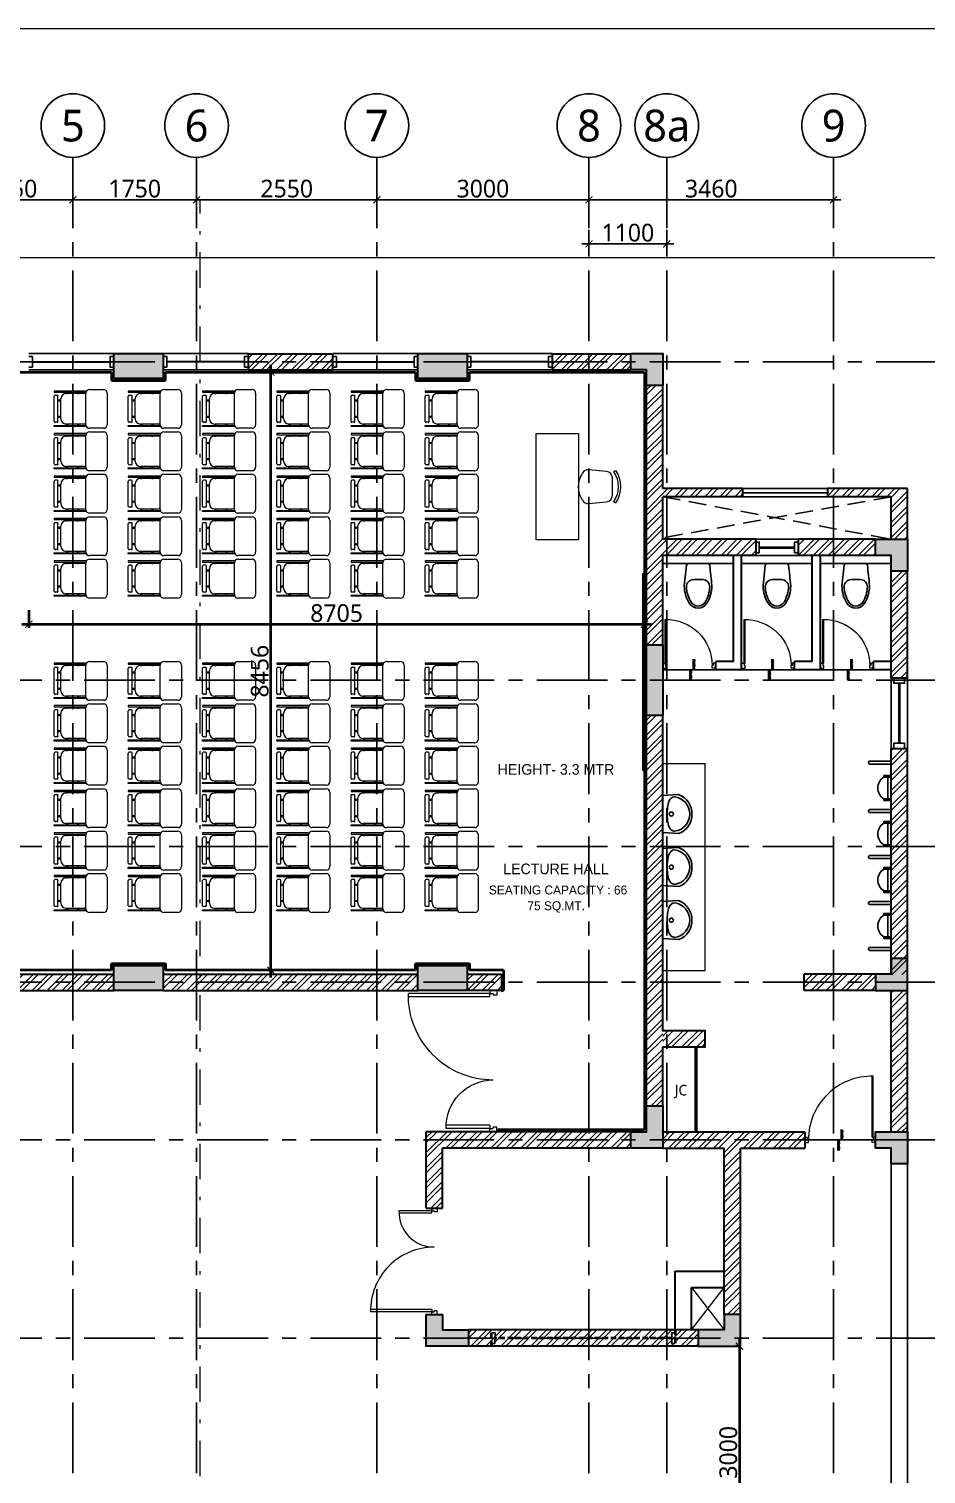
# Model space of a CAD drawing. Header units: millimetres. Extents: x 235412 to 469227, y 103223 to 235913.
# Drawn here: x 264215 to 276905, y 215484 to 235913 of the extents above; entities that cross this region are included whole.
import ezdxf
from ezdxf.enums import TextEntityAlignment as Align

# ---------------------------------------------------------------- set-up
doc = ezdxf.new("R2010")
doc.units = ezdxf.units.MM
doc.header["$MEASUREMENT"] = 0
doc.header["$PDMODE"] = 67
for name, pattern in [('ACAD_ISO05W100', [36, 24, -3, 0, -3, 0, -3, 0, -3]), ('CENTER', [2, 1.25, -0.25, 0.25, -0.25]), ('Dash', [6, 3, -3]), ('Dash dot', [21, 10, -5, 1, -5]), ('DASHED2', [0.375, 0.25, -0.125]), ('HIDDEN', [0.375, 0.25, -0.125])]:
    doc.linetypes.add(name, pattern=pattern)
for name, color, linetype, lineweight in [('A- Ground line', 60, 'Continuous', 40), ('A-Detail Lines', 8, 'Continuous', 25), ('A-Door', 4, 'Continuous', 9), ('A-Wall Sec', 1, 'Continuous', 30), ('Ann_TitleBlock 2', 5, 'Continuous', 25), ('Anno_Tittleblock', 5, 'Continuous', 13), ('column hatch', 12, 'Continuous', 5), ('dim', 251, 'Continuous', 5), ('elevation', 4, 'Continuous', 13), ('FLOOR', 41, 'Continuous', 5), ('S-Concrete', 40, 'Continuous', 30), ('Section lines', 8, 'Continuous', 13), ('TAGS 2', 30, 'Continuous', 9), ('text', 7, 'Continuous', 9)]:
    doc.layers.add(name, color=color, linetype=linetype, lineweight=lineweight)
for name, color, linetype in [('A-Anno-Dims', 7, 'Continuous'), ('A-Anno-Grid Lines', 162, 'Continuous'), ('A-Elevation', 4, 'Continuous'), ('A-Sanitory', 181, 'Continuous'), ('A-Wall Patt', 8, 'Continuous'), ('A-Window', 4, 'Continuous'), ('Anno_Frames', 7, 'Continuous'), ('Anno_Labels', 7, 'Continuous'), ('S-Conc Patt', 9, 'Continuous')]:
    doc.layers.add(name, color=color, linetype=linetype)
for name, color, linetype, lineweight, true_color in [('Acoustic panelling', 7, 'Continuous', 40, 0xe00000), ('frntr', 32, 'Continuous', 9, 0xbd5e00), ('I-Furniture', 32, 'Continuous', 15, 0xbd5e00), ('WALL BOARDS', 7, 'Continuous', 5, 0xe018f7)]:
    doc.layers.add(name, color=color, linetype=linetype, lineweight=lineweight, true_color=true_color)
doc.styles.add('IIITD @ 100', font='trebuc.ttf', dxfattribs={"height": 210})
doc.styles.get("Standard").update_dxf_attribs({"font": 'trebuc.ttf'})
doc.styles.add('TITLE', font='swissel.ttf', dxfattribs={"height": 4.3})
doc.dimstyles.new('IIITD_WD_L @ 100', dxfattribs={"dimscale": 100, "dimtxt": 2.5, "dimasz": 1, "dimexe": 0.5, "dimexo": 0.25, "dimgap": 0.3, "dimtad": 1, "dimdec": 0, "dimrnd": 1, "dimzin": 0, "dimdsep": 46, "dimtxsty": 'Standard', "dimblk": 'ARCHTICK', "dimcen": 0.2, "dimdle": 1, "dimclrd": 8, "dimclre": 9, "dimadec": 0, "dimazin": 0, "dimtfac": 1, "dimtdec": 0, "dimtofl": 0, "dimtmove": 0, "dimatfit": 0, "dimfxl": 2, "dimfxlon": 1, "dimtolj": 1, "dimtzin": 0, "dimlwd": -1, "dimlwe": -1, "dimarcsym": 0})
pattern_1 = [(45, (338444.93, 105597.43), (-106.06602, 106.06602), []), (45, (338515.64, 105597.43), (-106.06602, 106.06602), [])]
pattern_2 = [(45, (-170379.47, 482182.7), (-106.066017, 106.066017), []), (45, (-170308.76, 482182.7), (-106.066017, 106.066017), [])]
pattern_3 = [(45, (-170378.73, 482412.7), (-106.066017, 106.066017), []), (45, (-170308.02, 482412.7), (-106.066017, 106.066017), [])]

# ---------------------------------------------------------------- blocks, each defined once
blk = doc.blocks.new('ABL_Door_S - 750 x 2100-5-3 Second Floor Lvl')
at = {"layer": 'A-Door', "color": 5, "lineweight": 18}
for p, q in [((-375, 37.5), (-325, 37.5)), ((-375, -37.5), (-375, 37.5)), ((-325, 37.5), (-325, -2.5)), ((325, 37.5), (325, -2.5)), ((375, 37.5), (325, 37.5)), ((375, -37.5), (375, 37.5)), ((-375, -37.5), (-340, -37.5)), ((-340, -2.5), (-325, -2.5)), ((-340, -37.5), (-340, -2.5)), ((-340, -37.5), (-340, -652.3)), ((-325, -37.5), (-340, -37.5)), ((-325, -37.5), (-325, -652.5)), ((340, -2.5), (325, -2.5)), ((340, -37.5), (340, -2.5)), ((375, -37.5), (340, -37.5))]:
    blk.add_line(p, q, dxfattribs=at)
at = {"layer": 'A-Door', "lineweight": 18}
blk.add_arc((-325, -2.5), 650, 268.67767, 0, dxfattribs=at)
blk = doc.blocks.new('Big Door Garbage')
at = {"layer": 'A-Door', "color": 5, "lineweight": 18}
for p, q in [((-12550, 128778), (-12500, 128778)), ((-12550, 128703), (-12550, 128778)), ((-12550, 128703), (-12515, 128703)), ((-12515, 128738), (-12500, 128738)), ((-12515, 128703), (-12515, 128738)), ((-12515, 128703), (-12515, 128239)), ((-12480, 128703), (-12515, 128703)), ((-12500, 128778), (-12500, 128738)), ((-12480, 128703), (-12480, 128239)), ((-11120, 128703), (-11085, 128703)), ((-11120, 128703), (-11120, 127838)), ((-11100, 128778), (-11100, 128738)), ((-11050, 128778), (-11100, 128778)), ((-11085, 128738), (-11100, 128738)), ((-11085, 128703), (-11085, 128738)), ((-11050, 128703), (-11085, 128703)), ((-11085, 128703), (-11085, 127838))]:
    blk.add_line(p, q, dxfattribs=at)
blk.add_lwpolyline([(-11050, 128778), (-11050, 128703)], dxfattribs=at)
at = {"layer": 'A-Door', "lineweight": 18}
for centre, radius, start, end in [((-12499, 128738), 499, 268.1474, 0), ((-11101, 128738), 900, 180, 271.0475)]:
    blk.add_arc(centre, radius, start, end, dxfattribs=at)
blk = doc.blocks.new('Toil Hostel1')
at = {"color": 0, "linetype": 'ByBlock'}
blk.add_lwpolyline([(115, -477), (115, 523)], dxfattribs=at)
for points in [[(430, 218), (137, 188, 0.384412), (115, 163), (115, -117, 0.383904), (137, -142, 0.001434), (429, -172, 0.140641), (675, -102, 0.259738), (745, 23, 0.259738), (675, 148, 0.139471)], [(340, 88), (340, -42, 0.422961), (443, -142, 0.13189), (659, -77, 0.259738), (715, 23, 0.259738), (659, 123, 0.13189), (443, 188, 0.422961)]]:
    blk.add_lwpolyline(points, format="xyb", close=True, dxfattribs=at)
blk.add_arc((431, -147), 25, 264.2811, 270.16, dxfattribs=at)
blk = doc.blocks.new('M_Urinal-Wall-3_6-lower gf0')
for p, q in [((-261, 159), (-287, 159)), ((-287, 159), (-287, 57)), ((-287, 57), (69, 57)), ((-261, 159), (-261, 57)), ((43, 104), (-261, 104)), ((-261, 104), (-261, 57)), ((69, 159), (43, 159)), ((43, 159), (43, 57)), ((43, 57), (43, 104)), ((69, 57), (69, 159))]:
    blk.add_line(p, q)
blk.add_arc((-109, 68), 178, 31.0027, 148.9973)
blk = doc.blocks.new('DROP')
at = {"layer": 'A-Detail Lines'}
h = blk.add_hatch(dxfattribs=at)
h.set_pattern_fill('ANSI31', color=256, scale=100, angle=-90, style=0)
h.set_pattern_definition([(45, (-30796.783, -8736.205), (8.838835, -8.838835), [])])
h.paths.add_polyline_path([(-46, 0), (-46, -147), (-75, -147), (-75, 0)])
h.paths.add_polyline_path([(0, 147), (0, 0), (-30, 0), (-30, 147)])
for p, q in [((-46, -147), (-46, 0)), ((0, 0), (0, 148))]:
    blk.add_line(p, q, dxfattribs=at)
blk = doc.blocks.new('win 900')
at = {"layer": 'A-Window', "color": 2, "lineweight": 30}
blk.add_line((430344, -130219), (431444, -130219), dxfattribs=at)
at = {"layer": 'A-Window'}
for points in [[(430294, -130104), (431494, -130104)], [(430294, -130294), (430344, -130294), (430344, -130144), (430294, -130144)], [(430294, -130334), (431494, -130334)], [(431494, -130294), (431444, -130294), (431444, -130144), (431494, -130144)]]:
    blk.add_lwpolyline(points, dxfattribs=at)
blk = doc.blocks.new('Win Ven 600')
at = {"layer": 'A-Window', "color": 2, "lineweight": 40}
blk.add_line((511329, 18865), (511829, 18865), dxfattribs=at)
at = {"layer": 'A-Window'}
for points in [[(511279, 18980), (511879, 18980)], [(511279, 18790), (511329, 18790), (511329, 18940), (511279, 18940)], [(511879, 18790), (511829, 18790), (511829, 18940), (511879, 18940)], [(511279, 18750), (511879, 18750)]]:
    blk.add_lwpolyline(points, dxfattribs=at)
blk = doc.blocks.new('Win 1250')
at = {"layer": 'A-Window', "color": 2, "lineweight": 40}
blk.add_line((510449, 21610), (511299, 21610), dxfattribs=at)
at = {"layer": 'A-Window'}
for points in [[(510374, 21725), (511374, 21725)], [(510374, 21535), (510449, 21535), (510449, 21685), (510374, 21685)], [(511374, 21535), (511299, 21535), (511299, 21685), (511374, 21685)], [(510374, 21495), (511374, 21495)]]:
    blk.add_lwpolyline(points, dxfattribs=at)
blk = doc.blocks.new('ABL_Door_S - 1000 x 2100-11-3 Second Floor Lvl')
at = {"layer": 'A-Door', "color": 5}
for p, q in [((-500, 37.5), (-450, 37.5)), ((-500, -37.5), (-500, 37.5)), ((-450, 37.5), (-450, -2.5)), ((450, 37.5), (450, -2.5)), ((500, 37.5), (450, 37.5)), ((500, -37.5), (500, 37.5)), ((-500, -37.5), (-465, -37.5)), ((-465, -2.5), (-450, -2.5)), ((-465, -37.5), (-465, -2.5)), ((-450, -37.5), (-465, -37.5)), ((465, -2.5), (450, -2.5)), ((465, -37.5), (465, -2.5)), ((500, -37.5), (465, -37.5))]:
    blk.add_line(p, q, dxfattribs=at)
at = {"layer": 'A-Door', "color": 5, "lineweight": 18}
for p, q in [((-465, -37.5), (-465, -902.4)), ((-450, -37.5), (-450, -902.5))]:
    blk.add_line(p, q, dxfattribs=at)
at = {"layer": 'A-Door'}
blk.add_arc((-450, -2.5), 900, 269.04503, 0, dxfattribs=at)
blk = doc.blocks.new('basin13_pl')
for points in [[(-412, -2, -0.32431), (-229, 275, -0.074195), (-226, 276), (0, 262), (0, -262), (-223, -275, -0.082611), (-232, -273, -0.313325), (-412, -2)], [(-382, 1, -0.373947), (-169, 245, -0.252869), (-89, 186, -0.078211), (-63, 1, -0.070813), (-89, -186, -0.2542), (-169, -244, -0.371653), (-382, 1)]]:
    blk.add_lwpolyline(points, format="xyb", close=True)
at = {"lineweight": -2}
blk.add_circle((-122, 1), 28.8, dxfattribs=at)
blk = doc.blocks.new('Sttruct Acad')
at = {"layer": 'S-Conc Patt'}
for points in [[(528104, -130454), (528104, -130104), (528804, -130104), (528804, -130454)], [(532404, -130454), (532404, -130104), (533104, -130104), (533104, -130454)], [(535419, -130104), (535869, -130104), (535869, -130554), (535639, -130554), (535639, -130334), (535419, -130334)], [(539329, -132727), (538879, -132727), (538879, -132957), (539099, -132957), (539099, -133177), (539329, -133177)], [(538879, -138874), (538879, -139104), (539329, -139104), (539329, -138654), (539099, -138654), (539099, -138874)], [(538879, -141334), (538879, -141104), (539329, -141104), (539329, -141554), (539099, -141554), (539099, -141334)]]:
    blk.add_hatch(color=256, dxfattribs=at).paths.add_polyline_path(points)
for points in [[(535639, -134219), (535869, -134219), (535869, -135219), (535639, -135219)], [(528804, -138754), (528804, -139104), (528104, -139104), (528104, -138754)], [(533104, -138754), (533104, -139104), (532404, -139104), (532404, -138754)], [(535419, -141104), (535639, -141104), (535639, -140734), (535869, -140734), (535869, -141334), (535419, -141334)], [(532754, -143684), (532754, -143904), (533124, -143904), (533124, -144134), (532524, -144134), (532524, -143684)], [(536739, -143684), (536739, -143904), (536369, -143904), (536369, -144134), (536969, -144134), (536969, -143684)]]:
    blk.add_hatch(color=256, dxfattribs=at).paths.add_polyline_path(points, flags=17)
at = {"layer": 'S-Concrete'}
for points in [[(528104, -130454), (528104, -130104), (528804, -130104), (528804, -130454)], [(532404, -130454), (532404, -130104), (533104, -130104), (533104, -130454)], [(535639, -134219), (535869, -134219), (535869, -135219), (535639, -135219)], [(528804, -138754), (528804, -139104), (528104, -139104), (528104, -138754)], [(533104, -138754), (533104, -139104), (532404, -139104), (532404, -138754)]]:
    blk.add_lwpolyline(points, close=True, dxfattribs=at)
for points in [[(535419, -130104), (535869, -130104), (535869, -130554), (535639, -130554), (535639, -130334), (535419, -130334), (535419, -130104)], [(538879, -132727), (539329, -132727), (539329, -133177), (539099, -133177), (539099, -132957), (538879, -132957), (538879, -132727)], [(538879, -138874), (538879, -139104), (539329, -139104), (539329, -138654), (539099, -138654), (539099, -138874), (538879, -138874)], [(535419, -141104), (535639, -141104), (535639, -140734), (535869, -140734), (535869, -141334), (535419, -141334), (535419, -141104)], [(538879, -141334), (538879, -141104), (539329, -141104), (539329, -141554), (539099, -141554), (539099, -141334), (538879, -141334)], [(532754, -143684), (532754, -143904), (533124, -143904), (533124, -144134), (532524, -144134), (532524, -143684), (532754, -143684)], [(536739, -143684), (536739, -143904), (536369, -143904), (536369, -144134), (536969, -144134), (536969, -143684), (536739, -143684)]]:
    blk.add_lwpolyline(points, dxfattribs=at)
blk = doc.blocks.new('Upper WINDOW')
at = {"layer": 'A-Window', "color": 2, "linetype": 'DASHED2', "lineweight": 40, "ltscale": 300}
blk.add_line((-18120, 103110), (-18489, 100637), dxfattribs=at)
for points in [[(-18226, 103176), (-17999, 103142)], [(-18383, 100571), (-18610, 100605)]]:
    blk.add_lwpolyline(points, dxfattribs=at)
at = {"layer": 'A-Window'}
for points in [[(-18038, 103148), (-18046, 103099), (-18194, 103121), (-18187, 103171)], [(-18423, 100577), (-18415, 100626), (-18564, 100649), (-18571, 100599)]]:
    blk.add_lwpolyline(points, dxfattribs=at)
blk = doc.blocks.new('chair1')
for p, q in [((527, 224), (556, 243)), ((527, -224), (556, -243))]:
    blk.add_line(p, q)
blk.add_lwpolyline([(58, 204, -0.283804), (155, 253), (416, 230, -0.389031), (510, 127), (510, -127, -0.389031), (416, -230), (155, -253, -0.283804), (58, -204)], format="xyb")
for centre, radius, start, end in [((201, 0), 396, 325.6197, 34.3803), ((201, 0), 430, 325.6197, 34.3803), ((390, 0), 390, 148.3892, 211.6108)]:
    blk.add_arc(centre, radius, start, end)
blk = doc.blocks.new('A$C24EB465D')
at = {"layer": 'I-Furniture'}
for p, q in [((-770, 471), (-770, 456)), ((-320, 471), (-770, 471)), ((-770, 456), (-320, 456)), ((-727, 411), (-757, 411)), ((-598, 437), (-598, 456)), ((-598, 456), (-581, 456)), ((-320, 437), (-598, 437)), ((-598, 437), (-581, 437)), ((-581, 437), (-581, 456)), ((-440, 437), (-440, 456)), ((-440, 456), (-425, 456)), ((-440, 437), (-425, 437)), ((-425, 437), (-425, 456)), ((-320, -3), (-320, 445)), ((-269, 496), (-70, 496)), ((-20, 445), (-20, -3)), ((-770, 43), (-770, 399)), ((-715, 43), (-715, 399)), ((-674, 342), (-715, 342)), ((-674, 329), (-715, 329)), ((-674, 82), (-674, 361)), ((-727, 31), (-757, 31)), ((-674, 113), (-715, 113)), ((-674, 101), (-715, 101)), ((-674, 101), (-674, 113)), ((-345, 5), (-598, 5)), ((-598, 5), (-598, -14)), ((-598, 5), (-581, 5)), ((-581, 5), (-581, -14)), ((-440, 5), (-440, -14)), ((-440, 5), (-425, 5)), ((-425, 5), (-425, -14)), ((-770, -29), (-770, -14)), ((-770, -14), (-320, -14)), ((-320, -29), (-770, -29)), ((-598, -14), (-581, -14)), ((-440, -14), (-425, -14)), ((-70, -54), (-269, -54))]:
    blk.add_line(p, q, dxfattribs=at)
for centre, radius, start, end in [((-757, 399), 12.7, 90, 180), ((-727, 399), 12.7, 0, 90), ((-598, 361), 76.2, 90, 180), ((-269, 445), 50.8, 90, 180), ((-70, 445), 50.8, 0, 90), ((-757, 43), 12.7, 180, 270), ((-727, 43), 12.7, 270, 0), ((-598, 82), 76.2, 180, 270), ((-345, 31), 25.4, 270, 0), ((-269, -3), 50.8, 180, 270), ((-70, -3), 50.8, 270, 0)]:
    blk.add_arc(centre, radius, start, end, dxfattribs=at)
blk = doc.blocks.new('IIITD WD A1- L Format Library')
at = {"layer": 'Anno_Tittleblock', "color": 5}
blk.add_lwpolyline([(0, -7.57), (775, -7.57), (775, 573.91), (0, 573.91)], close=True, dxfattribs=at)
at = {"style": 'TITLE'}
for tag, p, height in [('PROJECT NAME 1', (779.17, 137.4), 2.98), ('PROJECT NAME 2', (779.17, 132.23), 2.98), ('PROJECT_NAME_3', (779.17, 127.37), 2.98), ('1:100@A1', (818.06, 91.92), 2.25), ('A-2.03', (844.81, 84.28), 4), ('03.04.11', (821.96, 84.64), 2.25), ('A', (858.85, 75.94), 3.66), ('AC', (827.5, 76.14), 2.25)]:
    blk.add_attdef(tag, p, '', height=height, dxfattribs=at)
for p in [(780.3, 113.01), (780.3, 106.37)]:
    blk.add_attdef('FIRST FLOOR PLAN', text='', height=3.39, dxfattribs=at).set_placement(p, align=Align.TOP_LEFT)
blk = doc.blocks.new('Grid Head')
blk.add_circle((0, 0), 3)
at = {"layer": 'Anno_Labels'}
blk.add_attdef('GRID_NAME', text='', height=3, dxfattribs=at).set_placement((0, 0), align=Align.MIDDLE_CENTER)
blk = doc.blocks.new('_ArchTick')
at = {"color": 0, "linetype": 'ByBlock', "const_width": 0.15}
blk.add_lwpolyline([(-0.5, -0.5), (0.5, 0.5)], dxfattribs=at)
blk = doc.blocks.new('*D28')
at = {"layer": 'A-Anno-Dims', "color": 9, "transparency": 16777216}
for p, q in [((6650, 2490), (6650, 2240)), ((8400, 2490), (8400, 2240))]:
    blk.add_line(p, q, dxfattribs=at)
at = {"layer": 'A-Anno-Dims', "color": 8, "transparency": 16777216}
blk.add_line((6550, 2290), (8500, 2290), dxfattribs=at)
at = {"layer": 'Defpoints', "color": 0, "transparency": 16777216}
for p in [(6650, 2790), (8400, 2790), (8400, 2290)]:
    blk.add_point(p, dxfattribs=at)
at = {"layer": 'A-Anno-Dims', "color": 8, "transparency": 16777216, "xscale": 100, "yscale": 100, "zscale": 100, "rotation": 180}
blk.add_blockref('_ArchTick', (6650, 2290), dxfattribs=at)
at = {"layer": 'A-Anno-Dims', "color": 8, "transparency": 16777216, "xscale": 100, "yscale": 100, "zscale": 100}
blk.add_blockref('_ArchTick', (8400, 2290), dxfattribs=at)
at = {"layer": 'A-Anno-Dims', "color": 0, "transparency": 16777216, "insert": (7525, 2447), "char_height": 250, "attachment_point": 5}
blk.add_mtext('\\A1;1750', dxfattribs=at)
blk = doc.blocks.new('*D29')
at = {"layer": 'A-Anno-Dims', "color": 9, "transparency": 16777216}
for p, q in [((8400, 2490), (8400, 2240)), ((10150, 2490), (10150, 2240))]:
    blk.add_line(p, q, dxfattribs=at)
at = {"layer": 'A-Anno-Dims', "color": 8, "transparency": 16777216}
blk.add_line((8300, 2290), (10250, 2290), dxfattribs=at)
at = {"layer": 'Defpoints', "color": 0, "transparency": 16777216}
for p in [(8400, 2790), (10150, 2790), (10150, 2290)]:
    blk.add_point(p, dxfattribs=at)
at = {"layer": 'A-Anno-Dims', "color": 8, "transparency": 16777216, "xscale": 100, "yscale": 100, "zscale": 100, "rotation": 180}
blk.add_blockref('_ArchTick', (8400, 2290), dxfattribs=at)
at = {"layer": 'A-Anno-Dims', "color": 8, "transparency": 16777216, "xscale": 100, "yscale": 100, "zscale": 100}
blk.add_blockref('_ArchTick', (10150, 2290), dxfattribs=at)
at = {"layer": 'A-Anno-Dims', "color": 0, "transparency": 16777216, "insert": (9275, 2447), "char_height": 250, "attachment_point": 5}
blk.add_mtext('\\A1;1750', dxfattribs=at)
blk = doc.blocks.new('*D30')
at = {"layer": 'A-Anno-Dims', "color": 9, "transparency": 16777216}
for p, q in [((10150, 2490), (10150, 2240)), ((12700, 2490), (12700, 2240))]:
    blk.add_line(p, q, dxfattribs=at)
at = {"layer": 'A-Anno-Dims', "color": 8, "transparency": 16777216}
blk.add_line((10050, 2290), (12800, 2290), dxfattribs=at)
at = {"layer": 'Defpoints', "color": 0, "transparency": 16777216}
for p in [(10150, 2790), (12700, 2790), (12700, 2290)]:
    blk.add_point(p, dxfattribs=at)
at = {"layer": 'A-Anno-Dims', "color": 8, "transparency": 16777216, "xscale": 100, "yscale": 100, "zscale": 100, "rotation": 180}
blk.add_blockref('_ArchTick', (10150, 2290), dxfattribs=at)
at = {"layer": 'A-Anno-Dims', "color": 8, "transparency": 16777216, "xscale": 100, "yscale": 100, "zscale": 100}
blk.add_blockref('_ArchTick', (12700, 2290), dxfattribs=at)
at = {"layer": 'A-Anno-Dims', "color": 0, "transparency": 16777216, "insert": (11425, 2447), "char_height": 250, "attachment_point": 5}
blk.add_mtext('\\A1;2550', dxfattribs=at)
blk = doc.blocks.new('*D31')
at = {"layer": 'A-Anno-Dims', "color": 9, "transparency": 16777216}
for p, q in [((12700, 2490), (12700, 2240)), ((15700, 2490), (15700, 2240))]:
    blk.add_line(p, q, dxfattribs=at)
at = {"layer": 'A-Anno-Dims', "color": 8, "transparency": 16777216}
blk.add_line((12600, 2290), (15800, 2290), dxfattribs=at)
at = {"layer": 'Defpoints', "color": 0, "transparency": 16777216}
for p in [(12700, 2790), (15700, 2790), (15700, 2290)]:
    blk.add_point(p, dxfattribs=at)
at = {"layer": 'A-Anno-Dims', "color": 8, "transparency": 16777216, "xscale": 100, "yscale": 100, "zscale": 100, "rotation": 180}
blk.add_blockref('_ArchTick', (12700, 2290), dxfattribs=at)
at = {"layer": 'A-Anno-Dims', "color": 8, "transparency": 16777216, "xscale": 100, "yscale": 100, "zscale": 100}
blk.add_blockref('_ArchTick', (15700, 2290), dxfattribs=at)
at = {"layer": 'A-Anno-Dims', "color": 0, "transparency": 16777216, "insert": (14200, 2447), "char_height": 250, "attachment_point": 5}
blk.add_mtext('\\A1;3000', dxfattribs=at)
blk = doc.blocks.new('*D32')
at = {"layer": 'A-Anno-Dims', "color": 9, "transparency": 16777216}
for p, q in [((15700, 1867), (15700, 1617)), ((16800, 1867), (16800, 1617))]:
    blk.add_line(p, q, dxfattribs=at)
at = {"layer": 'A-Anno-Dims', "color": 8, "transparency": 16777216}
blk.add_line((15600, 1667), (16900, 1667), dxfattribs=at)
at = {"layer": 'Defpoints', "color": 0, "transparency": 16777216}
for p in [(15700, 2167), (16800, 2167), (16800, 1667)]:
    blk.add_point(p, dxfattribs=at)
at = {"layer": 'A-Anno-Dims', "color": 8, "transparency": 16777216, "xscale": 100, "yscale": 100, "zscale": 100, "rotation": 180}
blk.add_blockref('_ArchTick', (15700, 1667), dxfattribs=at)
at = {"layer": 'A-Anno-Dims', "color": 8, "transparency": 16777216, "xscale": 100, "yscale": 100, "zscale": 100}
blk.add_blockref('_ArchTick', (16800, 1667), dxfattribs=at)
at = {"layer": 'A-Anno-Dims', "color": 0, "transparency": 16777216, "insert": (16250, 1824), "char_height": 250, "attachment_point": 5}
blk.add_mtext('\\A1;1100', dxfattribs=at)
blk = doc.blocks.new('*D33')
at = {"layer": 'A-Anno-Dims', "color": 9, "transparency": 16777216}
for p, q in [((15700, 2490), (15700, 2240)), ((19160, 2490), (19160, 2240))]:
    blk.add_line(p, q, dxfattribs=at)
at = {"layer": 'A-Anno-Dims', "color": 8, "transparency": 16777216}
blk.add_line((15600, 2290), (19260, 2290), dxfattribs=at)
at = {"layer": 'Defpoints', "color": 0, "transparency": 16777216}
for p in [(15700, 2890), (19160, 2790), (19160, 2290)]:
    blk.add_point(p, dxfattribs=at)
at = {"layer": 'A-Anno-Dims', "color": 8, "transparency": 16777216, "xscale": 100, "yscale": 100, "zscale": 100, "rotation": 180}
blk.add_blockref('_ArchTick', (15700, 2290), dxfattribs=at)
at = {"layer": 'A-Anno-Dims', "color": 8, "transparency": 16777216, "xscale": 100, "yscale": 100, "zscale": 100}
blk.add_blockref('_ArchTick', (19160, 2290), dxfattribs=at)
at = {"layer": 'A-Anno-Dims', "color": 0, "transparency": 16777216, "insert": (17430, 2447), "char_height": 250, "attachment_point": 5}
blk.add_mtext('\\A1;3460', dxfattribs=at)
blk = doc.blocks.new('*D65')
at = {"layer": 'A- Ground line', "color": 9, "transparency": 16777216}
for p, q in [((264215, 227697), (264215, 227447)), ((272920, 227697), (272920, 227447))]:
    blk.add_line(p, q, dxfattribs=at)
at = {"layer": 'A- Ground line', "color": 8, "transparency": 16777216}
blk.add_line((264115, 227497), (273020, 227497), dxfattribs=at)
at = {"layer": 'Defpoints', "color": 0, "transparency": 16777216}
for p in [(264215, 231062), (272920, 231062), (272920, 227497)]:
    blk.add_point(p, dxfattribs=at)
at = {"layer": 'A- Ground line', "color": 8, "transparency": 16777216, "xscale": 100, "yscale": 100, "zscale": 100, "rotation": 180}
blk.add_blockref('_ArchTick', (264215, 227497), dxfattribs=at)
at = {"layer": 'A- Ground line', "color": 8, "transparency": 16777216, "xscale": 100, "yscale": 100, "zscale": 100}
blk.add_blockref('_ArchTick', (272920, 227497), dxfattribs=at)
at = {"layer": 'A- Ground line', "color": 0, "transparency": 16777216, "insert": (268567, 227654), "char_height": 250, "attachment_point": 5}
blk.add_mtext('\\A1;8705', dxfattribs=at)
blk = doc.blocks.new('_Open90')
at = {"color": 0, "linetype": 'ByBlock', "lineweight": -2}
for p, q in [((0, 0), (-1, 0)), ((-0.5, 0.5), (0, 0)), ((0, 0), (-0.5, -0.5))]:
    blk.add_line(p, q, dxfattribs=at)
blk = doc.blocks.new('*D66')
at = {"layer": 'A- Ground line', "color": 9, "transparency": 16777216}
for p, q in [((267839, 231062), (267589, 231062)), ((267839, 222606), (267589, 222606))]:
    blk.add_line(p, q, dxfattribs=at)
at = {"layer": 'A- Ground line', "color": 8, "transparency": 16777216}
blk.add_line((267639, 222506), (267639, 231162), dxfattribs=at)
at = {"layer": 'Defpoints', "color": 0, "transparency": 16777216}
for p in [(267639, 231062), (269685, 231062), (269685, 222606)]:
    blk.add_point(p, dxfattribs=at)
at = {"layer": 'A- Ground line', "color": 8, "transparency": 16777216, "xscale": 100, "yscale": 100, "zscale": 100}
for p, rotation in [((267639, 231062), 90), ((267639, 222606), 270)]:
    blk.add_blockref('_ArchTick', p, dxfattribs=dict(at, rotation=rotation))
at = {"layer": 'A- Ground line', "color": 0, "transparency": 16777216, "insert": (267481, 226834), "char_height": 250, "attachment_point": 5, "rotation": 90}
blk.add_mtext('\\A1;8456', dxfattribs=at)
blk = doc.blocks.new('*D74')
at = {"layer": 'A- Ground line', "color": 8}
blk.add_line((274266, 217392), (274266, 214192), dxfattribs=at)
at = {"layer": 'A- Ground line', "color": 9}
for p, q in [((274266, 217292), (274216, 217292)), ((274297, 214292), (274216, 214292))]:
    blk.add_line(p, q, dxfattribs=at)
at = {"layer": 'Defpoints', "color": 0}
for p in [(274280, 217292), (274266, 214292), (274322, 214292)]:
    blk.add_point(p, dxfattribs=at)
at = {"layer": 'A- Ground line', "color": 8, "xscale": 100, "yscale": 100, "zscale": 100}
for p, rotation in [((274266, 217292), 90), ((274266, 214292), 270)]:
    blk.add_blockref('_ArchTick', p, dxfattribs=dict(at, rotation=rotation))
at = {"layer": 'A- Ground line', "color": 0, "insert": (274108, 215792), "char_height": 250, "attachment_point": 5, "rotation": 90}
blk.add_mtext('\\A1;3000', dxfattribs=at)
blk = doc.blocks.new('Grid Academic Lecture')
at = {"layer": 'A-Anno-Grid Lines', "linetype": 'CENTER', "ltscale": 800}
for p, q in [((8400, 2889.7), (8400, -36150.1)), ((10150, 2889.7), (10150, -36150.1)), ((12700, 2889.7), (12700, -36150.1)), ((15700, 2889.7), (15700, -36150.1)), ((16800, 2889.7), (16800, -36150.1)), ((19160, 2889.7), (19160, -36150.1)), ((-10639.7, 0), (21940.1, 0)), ((-10639.7, -4500), (21940.1, -4500)), ((-10639.7, -6850), (21940.1, -6850)), ((-10639.7, -8770), (21940.1, -8770)), ((-10639.7, -11000), (21940.1, -11000)), ((-10639.7, -13800), (21940.1, -13800))]:
    blk.add_line(p, q, dxfattribs=at)
at = {"layer": 'Anno_Frames'}
for p, q in [((8400, 2439.7), (8400, 2889.7)), ((10150, 2439.7), (10150, 2889.7)), ((12700, 2439.7), (12700, 2889.7)), ((15700, 2439.7), (15700, 2889.7)), ((16800, 2439.7), (16800, 2889.7)), ((19160, 2439.7), (19160, 2889.7))]:
    blk.add_line(p, q, dxfattribs=at)
ref = blk.add_blockref('Grid Head', (8400, 3339.7), dxfattribs=dict(at, xscale=150, yscale=150, zscale=150))
ref.add_attrib('GRID_NAME', '5', dxfattribs={"layer": '0', "height": 450}).set_placement((8400, 3339.7), align=Align.MIDDLE_CENTER)
ref = blk.add_blockref('Grid Head', (10150, 3339.7), dxfattribs=dict(at, xscale=150, yscale=150, zscale=150))
ref.add_attrib('GRID_NAME', '6', dxfattribs={"layer": '0', "height": 450}).set_placement((10150, 3339.7), align=Align.MIDDLE_CENTER)
ref = blk.add_blockref('Grid Head', (12700, 3339.7), dxfattribs=dict(at, xscale=150, yscale=150, zscale=150))
ref.add_attrib('GRID_NAME', '7', dxfattribs={"layer": '0', "height": 450}).set_placement((12700, 3339.7), align=Align.MIDDLE_CENTER)
ref = blk.add_blockref('Grid Head', (15700, 3339.7), dxfattribs=dict(at, xscale=150, yscale=150, zscale=150))
ref.add_attrib('GRID_NAME', '8', dxfattribs={"layer": '0', "height": 450}).set_placement((15700, 3339.7), align=Align.MIDDLE_CENTER)
ref = blk.add_blockref('Grid Head', (16800, 3339.7), dxfattribs=dict(at, xscale=150, yscale=150, zscale=150))
ref.add_attrib('GRID_NAME', '8a', dxfattribs={"layer": '0', "height": 450}).set_placement((16800, 3339.7), align=Align.MIDDLE_CENTER)
ref = blk.add_blockref('Grid Head', (19160, 3339.7), dxfattribs=dict(at, xscale=150, yscale=150, zscale=150))
ref.add_attrib('GRID_NAME', '9', dxfattribs={"layer": '0', "height": 450}).set_placement((19160, 3339.7), align=Align.MIDDLE_CENTER)
at = {"layer": 'A-Anno-Dims'}
for base, p1, p2, picture, middle in [((19160, 2289.7), (15700, 2889.7), (19160, 2789.7), '*D33', (17430, 2447.3)), ((8400, 2289.7), (6650, 2789.7), (8400, 2789.7), '*D28', (7525, 2446.9)), ((10150, 2289.7), (8400, 2789.7), (10150, 2789.7), '*D29', (9275, 2446.9)), ((12700, 2289.7), (10150, 2789.7), (12700, 2789.7), '*D30', (11425, 2446.9)), ((15700, 2289.7), (12700, 2789.7), (15700, 2789.7), '*D31', (14200, 2446.9)), ((16800, 1666.8), (15700, 2166.8), (16800, 2166.8), '*D32', (16250, 1824))]:
    dim = blk.add_linear_dim(base=base, p1=p1, p2=p2, dimstyle='IIITD_WD_L @ 100', override={"dimtmove": 1}, dxfattribs=at)
    dim.commit()
    dim.dimension.update_dxf_attribs({"geometry": picture, "text_midpoint": middle})

msp = doc.modelspace()

# ---------------------------------------------------------------- hatches: boundary and pattern name
at = {"layer": 'A-Wall Patt'}
h = msp.add_hatch(dxfattribs=at)
h.set_pattern_fill('ANSI32', color=256, scale=400, style=0)
h.set_pattern_definition(pattern_1)
h.paths.add_polyline_path([(267314.9, 231322.1), (267314.9, 231092.1), (268514.9, 231092.1), (268514.9, 231322.1)])
h = msp.add_hatch(dxfattribs=at)
h.set_pattern_fill('ANSI32', color=256, scale=400, style=0)
h.set_pattern_definition(pattern_1)
h.paths.add_polyline_path([(271614.9, 231322.1), (271614.9, 231092.1), (272729.9, 231092.1), (272729.9, 231322.1)])
h = msp.add_hatch(dxfattribs=at)
h.set_pattern_fill('ANSI32', color=256, scale=400, style=0)
h.set_pattern_definition(pattern_1)
h.paths.add_polyline_path([(274494.9, 228469.5), (274494.9, 228699.5), (273179.9, 228699.5), (273179.9, 229299.5), (274309.9, 229299.5), (274309.9, 229414.5), (273179.9, 229414.5), (273179.9, 230872.1), (272949.9, 230872.1), (272949.9, 227207.1), (273179.9, 227207.1), (273179.9, 228469.5)])
h = msp.add_hatch(dxfattribs=at)
h.set_pattern_fill('ANSI32', color=256, scale=400, style=0)
h.set_pattern_definition(pattern_2)
h.paths.add_polyline_path([(275509.9, 229414.5), (275509.9, 229299.5), (276409.9, 229299.5), (276409.9, 229414.5)])
h = msp.add_hatch(dxfattribs=at)
h.set_pattern_fill('ANSI32', color=256, scale=400, style=0)
h.set_pattern_definition(pattern_2)
h.paths.add_polyline_path([(276409.9, 228699.5), (276639.9, 228699.5), (276639.9, 229414.5), (276412.1, 229414.5), (276409.9, 229184.5)])
h = msp.add_hatch(dxfattribs=at)
h.set_pattern_fill('ANSI32', color=256, scale=400, style=0)
h.set_pattern_definition(pattern_2)
h.paths.add_polyline_path([(275094.9, 228699.5), (275094.9, 228469.5), (276189.9, 228469.5), (276189.9, 228699.5)])
h = msp.add_hatch(dxfattribs=at)
h.set_pattern_fill('ANSI32', color=256, scale=400, style=0)
h.set_pattern_definition([(45, (301291.65, 105597.43), (-106.06602, 106.06602), []), (45, (301362.36, 105597.43), (-106.06602, 106.06602), [])])
h.paths.add_polyline_path([(275707.5, 228469.5), (275824.9, 228469.5), (276189.9, 228469.5)])
h = msp.add_hatch(dxfattribs=at)
h.set_pattern_fill('ANSI32', color=256, scale=400, style=0)
h.set_pattern_definition(pattern_2)
h.paths.add_polyline_path([(276409.9, 226739.5), (276639.9, 226739.5), (276639.9, 228249.5), (276409.9, 228249.5), (276409.9, 227951.1)])
h = msp.add_hatch(dxfattribs=at)
h.set_pattern_fill('ANSI32', color=256, scale=400, style=0)
h.set_pattern_definition(pattern_1)
h.paths.add_polyline_path([(272949.9, 220692.1), (273179.9, 220692.1), (273179.9, 226207.1), (272949.9, 226207.1)])
h = msp.add_hatch(dxfattribs=at)
h.set_pattern_fill('ANSI32', color=256, scale=400, style=0)
h.set_pattern_definition(pattern_1)
h.paths.add_polyline_path([(276639.9, 225739.5), (276409.9, 225739.5), (276409.9, 222322.1), (276409.9, 222322.1), (276409.9, 222542.1), (276639.9, 222542.1)])
h = msp.add_hatch(dxfattribs=at)
h.set_pattern_fill('ANSI32', color=256, scale=400, style=0)
h.set_pattern_definition(pattern_3)
h.paths.add_polyline_path([(265415.7, 222552.1), (261815.7, 222552.1), (261815.7, 222322.1), (265415.7, 222322.1)])
h = msp.add_hatch(dxfattribs=at)
h.set_pattern_fill('ANSI32', color=256, scale=400, style=0)
h.set_pattern_definition([(45, (275383.19, 229564.12), (-106.066, 106.066), []), (45, (275453.9, 229564.12), (-106.066, 106.066), [])])
h.paths.add_polyline_path([(269715.7, 222322.1), (269715.7, 222552.1), (266115.7, 222552.1), (266115.7, 222322.1)])
h = msp.add_hatch(dxfattribs=at)
h.set_pattern_fill('ANSI32', color=256, scale=400, style=0)
h.set_pattern_definition(pattern_3)
h.paths.add_polyline_path([(270414.9, 222322.1), (270899.9, 222322.1), (270899.9, 222552.1), (270415.7, 222552.1)])
h = msp.add_hatch(dxfattribs=at)
h.set_pattern_fill('ANSI32', color=256, scale=400, style=0)
h.set_pattern_definition(pattern_1)
h.paths.add_polyline_path([(276189.9, 222552.1), (276409.9, 222552.1), (275179.9, 222552.1), (275179.9, 222322.1), (276189.9, 222322.1)])
h = msp.add_hatch(dxfattribs=at)
h.set_pattern_fill('ANSI32', color=256, scale=400, style=0)
h.set_pattern_definition(pattern_2)
h.paths.add_polyline_path([(276639.9, 222322.1), (276414.9, 222322.1), (276409.9, 220322.1), (276639.9, 220322.1)])
h = msp.add_hatch(dxfattribs=at)
h.set_pattern_fill('ANSI32', color=256, scale=400, style=0)
h.set_pattern_definition(pattern_2)
h.paths.add_polyline_path([(273779.9, 221752.1), (273179.9, 221752.1), (273179.9, 221522.1), (273779.9, 221522.1)])
h = msp.add_hatch(dxfattribs=at)
h.set_pattern_fill('ANSI32', color=256, scale=400, style=0)
h.set_pattern_definition(pattern_2)
h.paths.add_polyline_path([(272729.9, 220322.1), (269834.9, 220322.1), (269834.9, 219242.1), (270064.9, 219242.1), (270064.9, 220092.1), (272729.9, 220092.1)])
h = msp.add_hatch(dxfattribs=at)
h.set_pattern_fill('ANSI32', color=256, scale=400, style=0)
h.set_pattern_definition(pattern_1)
h.paths.add_polyline_path([(274279.9, 217742.1), (274279.9, 217522.1), (274279.9, 220092.1), (275189.9, 220092), (275189.9, 220322), (273179.9, 220322.1), (273179.9, 220092.1), (274049.9, 220092.1), (274049.9, 217742.1)])
h = msp.add_hatch(dxfattribs=at)
h.set_pattern_fill('ANSI32', color=256, scale=400, style=0)
h.set_pattern_definition(pattern_1)
h.paths.add_polyline_path([(270434.9, 217292.1), (270294.9, 217292.1), (270294.9, 217292.1), (273819.9, 217292.1), (273819.9, 217292.1), (273679.9, 217292.1), (273679.9, 217522.1), (270434.9, 217522.1)])
at = {"layer": 'WALL BOARDS'}
msp.add_hatch(color=256, dxfattribs=at).paths.add_polyline_path([(272949.9, 225429.4), (272899.9, 225429.4), (272899.9, 228214.8), (272949.9, 228214.8)])

# ---------------------------------------------------------------- linework, layer by layer
at = {"layer": 'A-Detail Lines', "linetype": 'HIDDEN', "ltscale": 1000}
for p, q in [((276409.9, 229299.5), (273179.9, 228719.5)), ((273179.9, 229299.5), (276409.9, 228699.5))]:
    msp.add_line(p, q, dxfattribs=at)
at = {"layer": 'A-Detail Lines'}
for p, q in [((273179.9, 226854.5), (273929.9, 226854.5)), ((274294.9, 226854.5), (275044.9, 226854.5)), ((275409.9, 226854.5), (276159.9, 226854.5)), ((275189.9, 220207), (276189.9, 220207))]:
    msp.add_line(p, q, dxfattribs=at)
at = {"layer": 'A-Elevation'}
for p, q in [((274309.9, 229414.5), (275509.9, 229414.5)), ((275509.9, 229357), (274309.9, 229357)), ((274309.9, 229299.5), (275509.9, 229299.5))]:
    msp.add_line(p, q, dxfattribs=at)
for points in [[(276409.9, 214339), (276409.9, 220092.1)], [(276639.9, 220092.1), (276639.9, 214062.1)]]:
    msp.add_lwpolyline(points, dxfattribs=at)
at = {"layer": 'A-Sanitory', "ltscale": 0.5}
for p, q in [((276409.9, 225561.5), (276109.9, 225561.5)), ((276409.9, 225521.5), (276109.9, 225521.5)), ((276409.9, 224876.9), (276109.9, 224876.9)), ((276409.9, 224836.9), (276109.9, 224836.9)), ((276409.9, 224226.9), (276109.9, 224226.9)), ((276409.9, 224186.9), (276109.9, 224186.9)), ((276409.9, 223576.9), (276109.9, 223576.9)), ((276409.9, 223536.9), (276109.9, 223536.9)), ((276409.9, 222926.9), (276109.9, 222926.9)), ((276409.9, 222886.9), (276109.9, 222886.9)), ((273639, 220322.1), (273639, 221522.1)), ((273664, 220322.1), (273664, 221522.1))]:
    msp.add_line(p, q, dxfattribs=at)
for centre in [(276109.9, 225541.5), (276109.9, 224856.9), (276109.9, 224206.9), (276109.9, 223556.9), (276109.9, 222906.9)]:
    msp.add_arc(centre, 20, 90, 270, dxfattribs=at)
at = {"layer": 'A-Wall Sec'}
for p, q in [((267314.9, 231322.1), (268514.9, 231322.1)), ((271614.9, 231322.1), (272729.9, 231322.1)), ((267314.9, 231092.1), (268514.9, 231092.1)), ((271614.9, 231092.1), (272729.9, 231092.1)), ((272949.9, 227207.1), (272949.9, 230872.1)), ((273179.9, 229414.5), (273179.9, 230872.1)), ((274309.9, 229414.5), (273179.9, 229414.5)), ((274309.9, 229414.5), (274309.9, 229299.5)), ((276639.9, 229414.5), (275509.9, 229414.5)), ((275509.9, 229414.5), (275509.9, 229299.5)), ((276639.9, 228699.5), (276639.9, 229414.5)), ((273179.9, 228699.5), (273179.9, 229299.5)), ((274309.9, 229299.5), (273179.9, 229299.5)), ((276409.9, 229299.5), (275509.9, 229299.5)), ((276409.9, 228699.5), (276409.9, 229299.5)), ((274494.9, 228699.5), (273179.9, 228699.5)), ((274494.9, 228699.5), (274494.9, 228469.5)), ((276189.9, 228699.5), (275094.9, 228699.5)), ((275094.9, 228699.5), (275094.9, 228469.5)), ((273179.9, 227207.1), (273179.9, 228469.5)), ((274494.9, 228469.5), (273179.9, 228469.5)), ((274179.9, 226969.5), (274179.9, 228469.5)), ((274294.9, 226854.5), (274294.9, 228469.5)), ((276190, 228469.5), (275094.9, 228469.5)), ((275294.9, 226969.5), (275294.9, 228469.5)), ((275409.9, 226854.5), (275409.9, 228469.5)), ((276409.9, 226739.5), (276409.9, 228249.5)), ((276639.9, 226739.5), (276639.9, 228249.5)), ((273929.9, 226854.5), (273929.9, 226969.5)), ((274179.9, 226969.5), (273929.9, 226969.5)), ((275294.9, 226969.5), (275044.9, 226969.5)), ((275044.9, 226854.5), (275044.9, 226969.5)), ((276159.9, 226854.5), (276159.9, 226969.5)), ((276409.9, 226969.5), (276159.9, 226969.5)), ((274294.9, 226854.5), (273929.9, 226854.5)), ((275409.9, 226854.5), (275044.9, 226854.5)), ((276409.9, 226854.5), (276159.9, 226854.5)), ((276409.9, 226739.5), (276639.9, 226739.5)), ((272949.9, 220692.1), (272949.9, 226207.1)), ((276409.9, 222542.1), (276409.9, 225739.5)), ((276409.9, 225739.5), (276639.9, 225739.5)), ((276639.9, 222542.1), (276639.9, 225739.5)), ((261815.7, 222552.1), (265415.7, 222552.1)), ((266115.7, 222552.1), (269715.7, 222552.1)), ((270415.7, 222552.1), (270899.9, 222552.1)), ((270899.9, 222552.1), (270899.9, 222322.1)), ((275179.9, 222322.1), (275179.9, 222552.1)), ((276189.9, 222552.1), (275179.9, 222552.1)), ((261815.7, 222322.1), (265415.7, 222322.1)), ((266115.7, 222322.1), (269715.7, 222322.1)), ((270899.9, 222322.1), (270414.9, 222322.1)), ((276189.9, 222322.1), (275179.9, 222322.1)), ((276409.9, 220322.1), (276409.9, 222322.1)), ((276639.9, 220322.1), (276639.9, 222322.1)), ((272729.9, 220322.1), (269834.9, 220322.1)), ((269834.9, 219242.1), (269834.9, 220322.1)), ((273179.9, 220322.1), (275189.9, 220322)), ((275189.9, 220322), (275189.9, 220092)), ((272729.9, 220092.1), (270064.9, 220092.1)), ((270064.9, 219242.1), (270064.9, 220092.1)), ((273179.9, 220092.1), (274049.9, 220092.1)), ((274049.9, 217742.1), (274049.9, 220092.1)), ((274279.9, 217742.1), (274279.9, 220092.1)), ((274279.9, 220092.1), (275189.9, 220092)), ((269834.9, 219242.1), (270064.9, 219242.1)), ((273357.4, 217522.1), (273357.4, 218352.1)), ((273357.4, 218352.1), (274049.9, 218352.1)), ((273587.4, 217522.1), (273587.4, 218122.1)), ((273587.4, 218122.1), (274049.9, 218122.1)), ((273679.9, 217522.1), (270434.9, 217522.1)), ((273679.9, 217292.1), (270434.9, 217292.1))]:
    msp.add_line(p, q, dxfattribs=at)
for points in [[(267314.9, 231322.1), (267314.9, 231092.1)], [(268514.9, 231092.1), (268514.9, 231322.1)], [(271614.9, 231322.1), (271614.9, 231092.1)], [(273179.9, 220692.1), (273179.9, 221522.1), (273779.9, 221522.1), (273779.9, 221752.1), (273179.9, 221752.1), (273179.9, 226207.1)], [(273179.9, 220322.1), (273179.9, 220332.4)]]:
    msp.add_lwpolyline(points, dxfattribs=at)
at = {"layer": 'Acoustic panelling'}
for p, q in [((261844.9, 231062.1), (265384.9, 231062.1)), ((265384.9, 231062.1), (265384.9, 230942.1)), ((266144.9, 231062.1), (269684.9, 231062.1)), ((266144.9, 230942.1), (266144.9, 231062.1)), ((269684.9, 231062.1), (269684.9, 230942.1)), ((270444.9, 231062.1), (272919.9, 231062.1)), ((270444.9, 230942.1), (270444.9, 231062.1)), ((272919.9, 231062.1), (272919.9, 220352.1)), ((265384.9, 230942.1), (266144.9, 230942.1)), ((269684.9, 230942.1), (270444.9, 230942.1)), ((265385.7, 222606), (265385.7, 222702.1)), ((265385.7, 222702.1), (266145.7, 222702.1)), ((266145.7, 222702.1), (266145.7, 222606)), ((269684.9, 222606), (269684.9, 222702.1)), ((269684.9, 222702.1), (270444.9, 222702.1)), ((270444.9, 222702.1), (270444.9, 222606)), ((265385.7, 222606), (261844.9, 222606)), ((269684.9, 222606), (266145.7, 222606)), ((270929.9, 222606), (270444.9, 222606)), ((270929.9, 222606), (270929.9, 222322.1)), ((270899.9, 222322.1), (270929.9, 222322.1)), ((272919.9, 220352.1), (270848.6, 220352.1)), ((270848.6, 220352.1), (270848.6, 220322.1))]:
    msp.add_line(p, q, dxfattribs=at)
at = {"layer": 'dim'}
for p, q in [((273587.4, 218122.1), (274049.9, 217522.1)), ((273587.4, 217522.1), (274049.9, 218122.1))]:
    msp.add_line(p, q, dxfattribs=at)
at = {"layer": 'elevation'}
for p, q in [((273179.9, 225528.3), (273779.9, 225528.3)), ((273779.9, 222601.9), (273779.9, 225528.3)), ((273179.9, 222601.9), (273779.9, 222601.9))]:
    msp.add_line(p, q, dxfattribs=at)
at = {"layer": 'I-Furniture'}
msp.add_lwpolyline([(271989.9, 230192.1), (271989.9, 228692.1), (271389.9, 228692.1), (271389.9, 230192.1)], close=True, dxfattribs=at)
at = {"layer": 'Section lines', "linetype": 'Dash dot', "ltscale": 50}
msp.add_line((266637.8, 196555), (266637.8, 233496.9), dxfattribs=at)
at = {"layer": 'WALL BOARDS'}
msp.add_lwpolyline([(272949.9, 225429.4), (272899.9, 225429.4), (272899.9, 228214.8), (272949.9, 228214.8)], close=True, dxfattribs=at)

# ---------------------------------------------------------------- block references
at = {"layer": 'A-Detail Lines', "xscale": -1.33333061961695, "yscale": 1.33333061961695, "zscale": 1.33333061961695, "rotation": 269.9999999999554}
msp.add_blockref('Big Door Garbage', (99131.5, 237055.4), dxfattribs=at)
at = {"layer": 'A-Detail Lines', "rotation": 270.0000000000025}
msp.add_blockref('Big Door Garbage', (141209.6, 206692.1), dxfattribs=at)
at = {"layer": 'A-Door', "xscale": -1, "rotation": 180.0000299048508}
for p in [(273554.9, 226912), (274669.9, 226912), (275784.9, 226912)]:
    msp.add_blockref('ABL_Door_S - 750 x 2100-5-3 Second Floor Lvl', p, dxfattribs=at)
at = {"layer": 'A-Door', "rotation": 180}
msp.add_blockref('ABL_Door_S - 1000 x 2100-11-3 Second Floor Lvl', (275689.9, 220207.1), dxfattribs=at)
at = {"layer": 'A-Sanitory', "ltscale": 0.5, "xscale": -1, "rotation": 89.99999999702693}
for p in [(273703.1, 228469.5), (274818.1, 228469.5), (275933.1, 228469.5)]:
    msp.add_blockref('Toil Hostel1', p, dxfattribs=at)
at = {"layer": 'A-Sanitory', "ltscale": 0.5}
for name, p, rotation in [('M_Urinal-Wall-3_6-lower gf0', (276467.4, 225291), 90), ('basin13_pl', (273179.9, 224815.1), 180.0000221630266), ('M_Urinal-Wall-3_6-lower gf0', (276467.4, 224641), 90), ('basin13_pl', (273179.9, 224065.1), 180.0000221630266), ('M_Urinal-Wall-3_6-lower gf0', (276467.4, 223991), 90), ('basin13_pl', (273179.9, 223315.1), 180.0000221630266), ('M_Urinal-Wall-3_6-lower gf0', (276467.4, 223341), 90)]:
    msp.add_blockref(name, p, dxfattribs=dict(at, rotation=rotation))
at = {"layer": 'A-Wall Sec', "rotation": 278.5020585826834}
msp.add_blockref('Upper WINDOW', (174009.5, 184242.2), dxfattribs=at)
at = {"layer": 'column hatch'}
msp.add_blockref('Win Ven 600', (-236783.9, 209719), dxfattribs=at)
at = {"layer": 'column hatch', "rotation": 269.999924196521}
msp.add_blockref('Win 1250', (254915.8, 737113.2), dxfattribs=at)
at = {"layer": 'FLOOR', "linetype": 'ACAD_ISO05W100'}
for p, rotation in [((273563.2, 226854.5), 180.0000000036819), ((274678.2, 226854.5), 180.0000000036819), ((275793.2, 226854.5), 180.0000000036819), ((275655.7, 220207), 179.9999999317893)]:
    msp.add_blockref('DROP', p, dxfattribs=dict(at, rotation=rotation))
at = {"layer": 'frntr', "linetype": 'Dash'}
for p in [(265341.4, 226476), (266391.4, 226476), (267441.4, 226476), (268491.4, 226476), (269541.4, 226476), (270591.4, 226476), (265341.4, 225876), (266391.4, 225876), (267441.4, 225876), (268491.4, 225876), (269541.4, 225876), (270591.4, 225876), (265341.4, 225276), (266391.4, 225276), (267441.4, 225276), (268491.4, 225276), (269541.4, 225276), (270591.4, 225276), (265341.4, 224676), (266391.4, 224676), (267441.4, 224676), (268491.4, 224676), (269541.4, 224676), (270591.4, 224676), (265341.4, 224076), (266391.4, 224076), (267441.4, 224076), (268491.4, 224076), (269541.4, 224076), (270591.4, 224076), (265341.4, 223476), (266391.4, 223476), (267441.4, 223476), (268491.4, 223476), (269541.4, 223476), (270591.4, 223476)]:
    msp.add_blockref('A$C24EB465D', p, dxfattribs=at)
at = {"layer": 'I-Furniture'}
for p in [(265341.4, 230321), (266391.4, 230321), (267441.4, 230321), (268491.4, 230321), (269541.4, 230321), (270591.4, 230321), (265341.4, 229721), (266391.4, 229721), (267441.4, 229721), (268491.4, 229721), (269541.4, 229721), (270591.4, 229721), (265341.4, 229121), (266391.4, 229121), (267441.4, 229121), (268491.4, 229121), (269541.4, 229121), (270591.4, 229121), (265341.4, 228521), (266391.4, 228521), (267441.4, 228521), (268491.4, 228521), (269541.4, 228521), (270591.4, 228521), (265341.4, 227921), (266391.4, 227921), (267441.4, 227921), (268491.4, 227921), (269541.4, 227921), (270591.4, 227921)]:
    msp.add_blockref('A$C24EB465D', p, dxfattribs=at)
at = {"layer": 'I-Furniture', "extrusion": (0, 0, -1), "xscale": 0.9392199348658323, "yscale": 0.9392199348658323, "zscale": -0.9392199344262295, "rotation": 180}
msp.add_blockref('chair1', (-271989.9, 229441.9), dxfattribs=at)
at = {"layer": 'S-Concrete'}
for p in [(-166079.5, 361426.2), (-161779.5, 361426.2)]:
    msp.add_blockref('win 900', p, dxfattribs=at)
at = {"layer": 'S-Concrete', "xscale": -1}
for p in [(697609.3, 361426.2), (701909.3, 361426.2)]:
    msp.add_blockref('win 900', p, dxfattribs=at)

# ---------------------------------------------------------------- texts
at = {"layer": 'TAGS 2', "attachment_point": 5, "style": 'IIITD @ 100'}
for s, insert, char_height, width in [('{\\fCentury Gothic|b0|i0|c0|p34;HEIGHT- 3.3 MTR}', (271669.8, 225444.5), 150, 2420.359), ('{\\fCentury Gothic|b0|i0|c0|p34;LECTURE HALL}', (271669.8, 224038.3), 150, 2420.359), ('{\\fCentury Gothic|b0|i0|c0|p34;SEATING CAPACITY : 66}', (271699.3, 223739.9), 126, 2128.089), ('{\\fCentury Gothic|b0|i0|c0|p34;75 SQ.MT.}', (271673.2, 223500.9), 126, 1757.849)]:
    msp.add_mtext(s, dxfattribs=dict(at, insert=insert, char_height=char_height, width=width))

# ---------------------------------------------------------------- dimensions: what is measured, and where the dimension line sits
at = {"layer": 'A- Ground line'}
dim = msp.add_linear_dim(base=(272919.9, 227497), p1=(264214.9, 231062.1), p2=(272919.9, 231062.1), dimstyle='IIITD_WD_L @ 100', override={"dimldrblk": 'Open90', "dimarcsym": 1}, dxfattribs=at)
dim.commit()
dim.dimension.update_dxf_attribs({"geometry": '*D65', "text_midpoint": (268567.4, 227654.2)})
for base, p1, p2, picture, middle in [((267639, 231062.1), (269684.9, 222606), (269684.9, 231062.1), '*D66', (267481.4, 226834)), ((274265.5, 214292.1), (274279.9, 217292.1), (274322.5, 214292.1), '*D74', (274108.3, 215792.1))]:
    dim = msp.add_linear_dim(base=base, p1=p1, p2=p2, angle=90, dimstyle='IIITD_WD_L @ 100', override={"dimldrblk": 'Open90', "dimarcsym": 1}, dxfattribs=at)
    dim.commit()
    dim.dimension.update_dxf_attribs({"geometry": picture, "text_midpoint": middle})

# ---------------------------------------------------------------- next in the draw order: texts
at = {"layer": 'text', "insert": (273437, 220891.8), "char_height": 150, "attachment_point": 5, "line_spacing_factor": 0.938532, "bg_fill": 2}
msp.add_mtext('JC', dxfattribs=at)

# ---------------------------------------------------------------- next in the draw order: linework, layer by layer
at = {"layer": 'dim'}
msp.add_lwpolyline([(244739.7, 232679.4), (281893, 232679.4), (281893, 194850.6), (244739.7, 194850.6)], close=True, dxfattribs=at)

# ---------------------------------------------------------------- next in the draw order: block references
at = {"layer": 'A-Anno-Grid Lines'}
msp.add_blockref('Grid Academic Lecture', (256436.6, 231207.1), dxfattribs=at)
at = {"layer": 'A-Wall Sec'}
msp.add_blockref('Sttruct Acad', (-262689.1, 361426.2), dxfattribs=at)
at = {"layer": 'Ann_TitleBlock 2', "xscale": 71.90956750301714, "yscale": 71.90956750301714, "zscale": 71.90956750301714}
msp.add_blockref('IIITD WD A1- L Format Library', (235412, 194643.5), dxfattribs=at)

doc.saveas('drawing.dxf')
